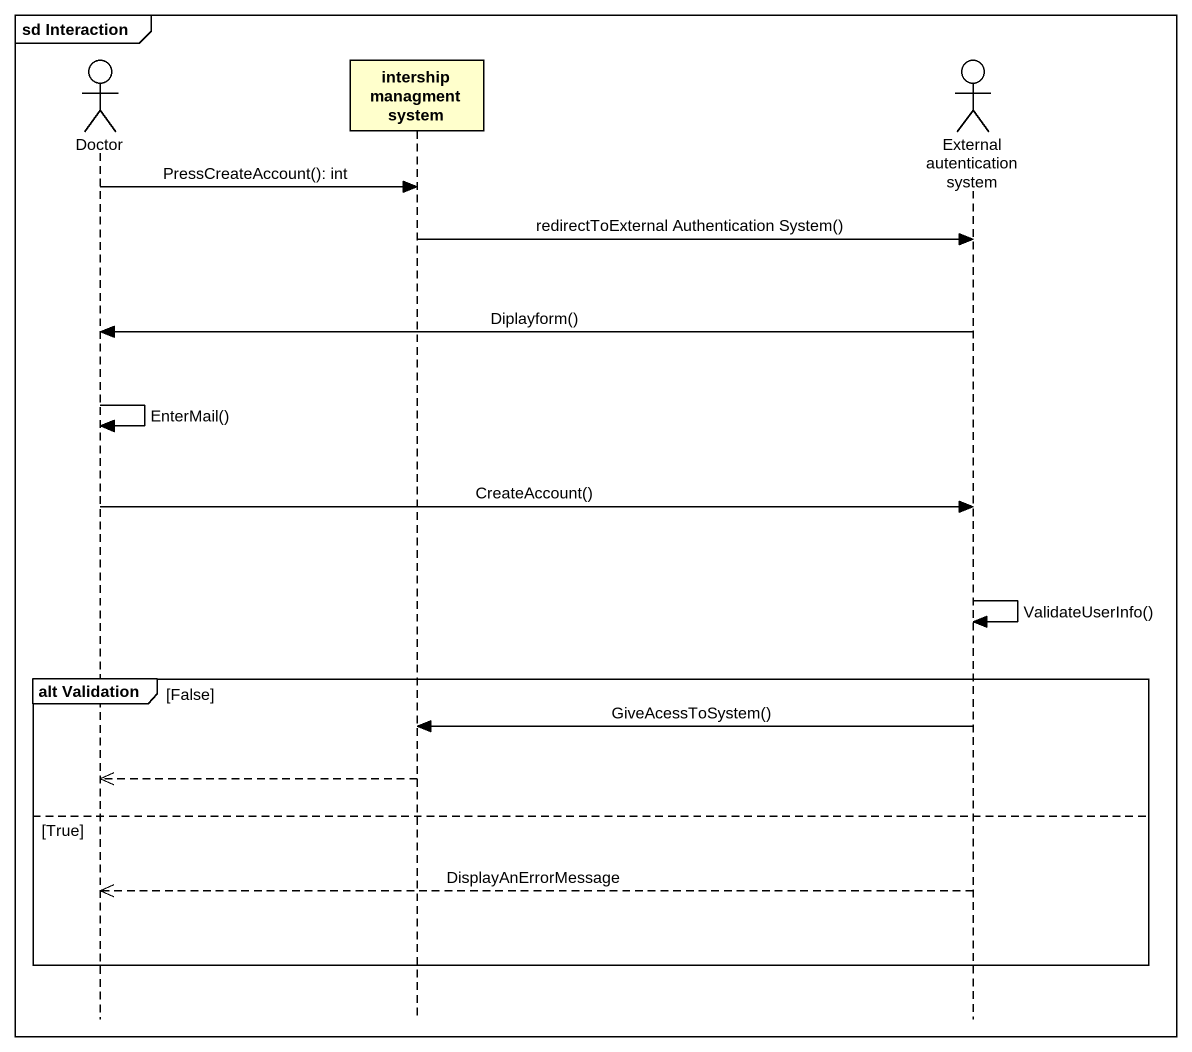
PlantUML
@startuml
mainframe sd Interaction
hide footbox
actor Doctor
participant "intership managment system" as intership_managment_system
actor "External autentication system" as External_autentication

Doctor -> intership_managment_system : PressCreateAccount(): int
intership_managment_system -> External_autentication : redirectToExternal Authentication System()
External_autentication -> Doctor : Diplayform()
Doctor -> Doctor : EnterMail()
Doctor -> External_autentication : CreateAccount()
External_autentication -> External_autentication : ValidateUserInfo()
group alt Validation [False]
  External_autentication -> intership_managment_system : GiveAcessToSystem()
  intership_managment_system -->> Doctor
else True
  External_autentication -->> Doctor : DisplayAnErrorMessage
end
@enduml
